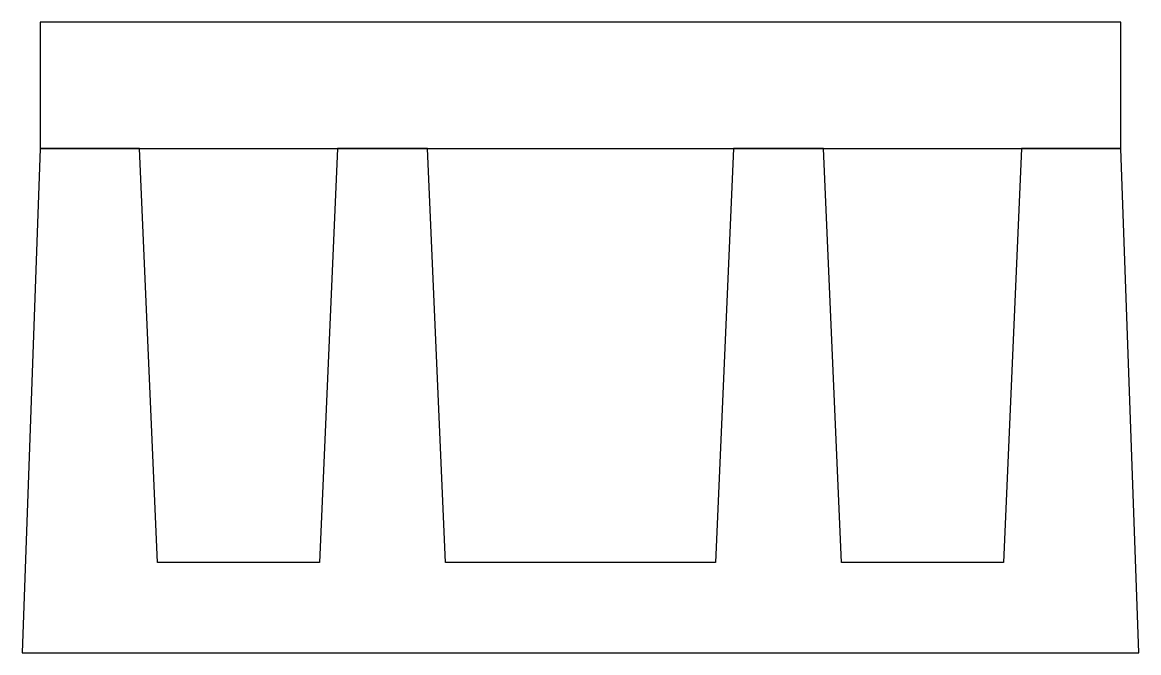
# Model space of a CAD drawing. Header units: metres. Extents: x -0.31 to 0.31, y -0.35 to 0.
import ezdxf

# ---------------------------------------------------------------- set-up
doc = ezdxf.new("R2010")
doc.units = ezdxf.units.M
doc.layers.add('3D_Kabelkanal_XS_Concrete01', color=253, linetype='Continuous')

msp = doc.modelspace()

# ---------------------------------------------------------------- linework, layer by layer
at = {"layer": '3D_Kabelkanal_XS_Concrete01'}
for points in [[(-0.3, 0), (-0.3, -0.07), (0.3, -0.07), (0.3, 0), (-0.3, 0)], [(-0.3, -0.07), (-0.31, -0.35), (0.31, -0.35), (0.3, -0.07), (0.245, -0.07), (0.235, -0.3), (0.145, -0.3), (0.135, -0.07), (0.085, -0.07), (0.075, -0.3), (-0.075, -0.3), (-0.085, -0.07), (-0.135, -0.07), (-0.145, -0.3), (-0.235, -0.3), (-0.245, -0.07), (-0.3, -0.07)]]:
    msp.add_lwpolyline(points, dxfattribs=at)

doc.saveas('drawing.dxf')
